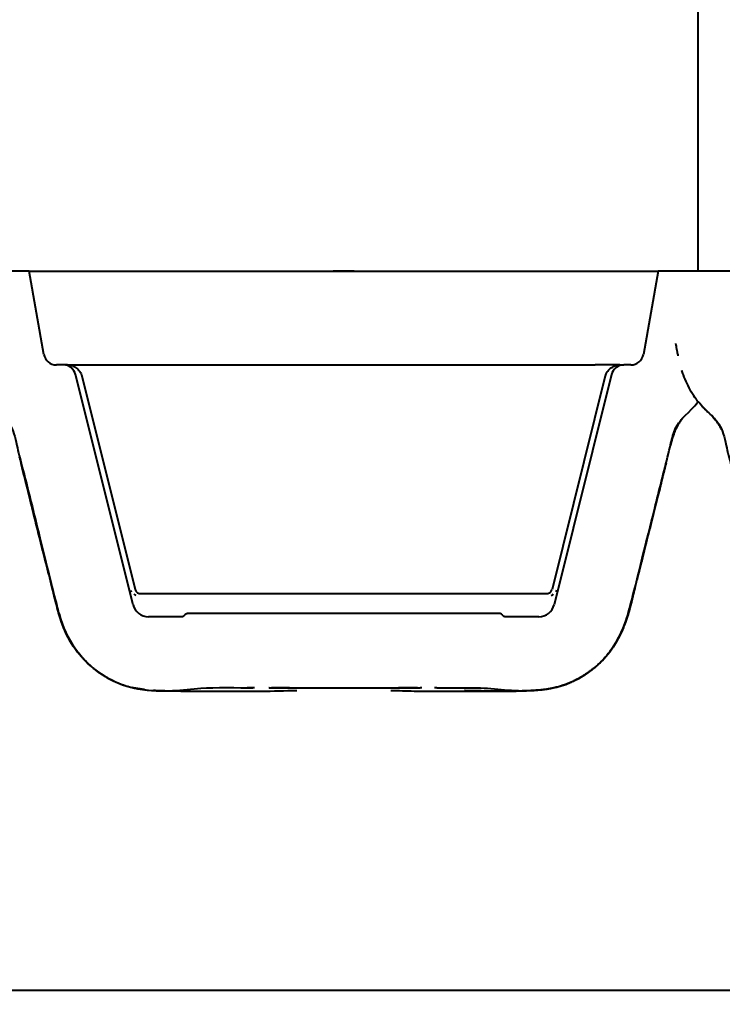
# Model space of a CAD drawing. Header units: millimetres. Extents: x 0 to 1486, y 0 to 1051.
# Drawn here: x 817.08 to 850.29, y 505.32 to 551.23 of the extents above; entities that cross this region are included whole.
import ezdxf

# ---------------------------------------------------------------- set-up
doc = ezdxf.new("R2010")
doc.units = ezdxf.units.MM
doc.header["$LTSCALE"] = 1.25
for name, color, linetype, lineweight, true_color in [('Bemaßungen(DIN)', 7, 'Continuous', 5, 0x262659), ('Schraffur', 7, 'Continuous', 9, 0x1e1e47), ('Sichtbare Kanten(DIN)', 7, 'Continuous', 25, 0x262659)]:
    doc.layers.add(name, color=color, linetype=linetype, lineweight=lineweight, true_color=true_color)
doc.styles.add('Aktuell-DINGroßer Text', font='arial.ttf')
doc.dimstyles.new('STANDARD-DIN', dxfattribs={"dimscale": 1.25, "dimtxt": 5.25, "dimasz": 2.5, "dimexe": 3.175, "dimexo": 0, "dimgap": 0.8, "dimtad": 1, "dimrnd": 1e-08, "dimtxsty": 'Aktuell-DINGroßer Text', "dimcen": 0.09, "dimdle": 10, "dimclrd": 256, "dimclre": 256, "dimclrt": 256, "dimazin": 2, "dimtfac": 0.666667, "dimtmove": 0, "dimatfit": 3, "dimfxl": 1, "dimtolj": 1, "dimlwd": 25, "dimlwe": 25, "dimarcsym": 0})

# ---------------------------------------------------------------- blocks, each defined once
blk = doc.blocks.new('*D133')
at = {"layer": 'Bemaßungen(DIN)', "color": 250, "linetype": 'Continuous', "lineweight": 25, "true_color": 0x3f3f3f, "transparency": 16777216}
for p, q in [((713.138, 539.324), (713.138, 593.293)), ((849.138, 539.324), (849.138, 593.293)), ((716.263, 589.324), (846.013, 589.324))]:
    blk.add_line(p, q, dxfattribs=at)
at = {"layer": 'Bemaßungen(DIN)', "color": 250, "linetype": 'Continuous', "true_color": 0x3f3f3f, "transparency": 16777216}
for points in [[(716.263, 589.845), (716.263, 588.803), (713.138, 589.324)], [(846.013, 589.845), (846.013, 588.803), (849.138, 589.324)]]:
    blk.add_solid(points, dxfattribs=at)
at = {"layer": 'Defpoints', "color": 0, "linetype": 'Continuous', "transparency": 16777216}
for p in [(849.138, 589.324), (713.138, 539.324), (849.138, 539.324)]:
    blk.add_point(p, dxfattribs=at)
at = {"layer": 'Bemaßungen(DIN)', "color": 179, "linetype": 'Continuous', "lineweight": 25, "true_color": 0x262659, "transparency": 16777216, "insert": (774.2, 597.03), "char_height": 6.5625, "attachment_point": 1, "style": 'Aktuell-DINGroßer Text'}
blk.add_mtext('\\A1;136', dxfattribs=at)
blk = doc.blocks.new('*D134')
at = {"layer": 'Bemaßungen(DIN)', "color": 250, "linetype": 'Continuous', "lineweight": 25, "true_color": 0x3f3f3f, "transparency": 16777216}
for p, q in [((849.138, 539.324), (849.138, 593.293)), ((985.138, 539.324), (985.138, 593.293)), ((852.263, 589.324), (982.013, 589.324))]:
    blk.add_line(p, q, dxfattribs=at)
at = {"layer": 'Bemaßungen(DIN)', "color": 250, "linetype": 'Continuous', "true_color": 0x3f3f3f, "transparency": 16777216}
for points in [[(852.263, 589.845), (852.263, 588.803), (849.138, 589.324)], [(982.013, 589.845), (982.013, 588.803), (985.138, 589.324)]]:
    blk.add_solid(points, dxfattribs=at)
at = {"layer": 'Defpoints', "color": 0, "linetype": 'Continuous', "transparency": 16777216}
for p in [(985.138, 589.324), (849.138, 539.324), (985.138, 539.324)]:
    blk.add_point(p, dxfattribs=at)
at = {"layer": 'Bemaßungen(DIN)', "color": 179, "linetype": 'Continuous', "lineweight": 25, "true_color": 0x262659, "transparency": 16777216, "insert": (910.2, 597.03), "char_height": 6.5625, "attachment_point": 1, "style": 'Aktuell-DINGroßer Text'}
blk.add_mtext('\\A1;136', dxfattribs=at)

msp = doc.modelspace()

# ---------------------------------------------------------------- hatches: boundary and pattern name
at = {"layer": 'Schraffur'}
h = msp.add_hatch(dxfattribs=at)
h.set_pattern_fill('ANSI31', color=256, scale=31.75, style=0)
h.set_pattern_definition([(45, (0, 0), (-2.80633, 2.80633), [])])
h.paths.add_polyline_path([(832.288, 539.324), (832.488, 539.324), (832.488, 539.329), (832.288, 539.329)])

# ---------------------------------------------------------------- linework, layer by layer
at = {"layer": 'Sichtbare Kanten(DIN)'}
for p, q in [((817.538, 539.324), (813.738, 539.324)), ((817.538, 539.324), (818.326, 539.324)), ((818.232, 535.39), (817.538, 539.324)), ((818.326, 539.324), (832.238, 539.324)), ((832.888, 539.334), (831.888, 539.334)), ((831.888, 539.324), (831.888, 539.334)), ((832.238, 539.329), (832.288, 539.329)), ((832.238, 539.324), (832.238, 539.329)), ((832.288, 539.324), (832.238, 539.324)), ((832.488, 539.329), (832.288, 539.329)), ((832.288, 539.329), (832.288, 539.324)), ((832.288, 539.324), (832.488, 539.324)), ((832.488, 539.329), (832.538, 539.329)), ((832.488, 539.324), (832.488, 539.329)), ((832.538, 539.324), (832.488, 539.324)), ((832.538, 539.324), (832.538, 539.329)), ((832.538, 539.324), (846.45, 539.324)), ((832.888, 539.324), (832.888, 539.334)), ((846.45, 539.324), (847.238, 539.324)), ((847.238, 539.324), (846.545, 535.39)), ((851.038, 539.324), (847.238, 539.324)), ((819.151, 534.894), (818.823, 534.894)), ((819.348, 534.894), (819.151, 534.894)), ((819.348, 534.894), (820.509, 534.894)), ((819.348, 534.894), (819.348, 534.894)), ((820.509, 534.894), (844.267, 534.894)), ((845.429, 534.894), (844.267, 534.894)), ((845.429, 534.894), (845.428, 534.894)), ((845.429, 534.894), (845.626, 534.894)), ((845.954, 534.894), (845.626, 534.894)), ((822.445, 523.562), (819.733, 534.439)), ((820.028, 534.379), (822.545, 524.283)), ((844.749, 534.379), (842.232, 524.283)), ((845.044, 534.439), (842.332, 523.562)), ((822.287, 524.194), (822.387, 524.219)), ((842.489, 524.194), (842.389, 524.219)), ((822.787, 524.094), (841.989, 524.094)), ((824.768, 522.994), (823.172, 522.994)), ((839.741, 523.144), (825.036, 523.144)), ((841.604, 522.994), (840.009, 522.994)), ((908.039, 505.324), (791.238, 505.324))]:
    msp.add_line(p, q, dxfattribs=at)
for centre, radius, start, end in [((818.823, 535.494), 0.6, 190, 270), ((845.954, 535.494), 0.6, 270, 350), ((819.151, 534.294), 0.6, 14, 90), ((845.626, 534.294), 0.6, 90, 166), ((823.172, 523.744), 0.75, 194, 270), ((841.604, 523.744), 0.75, 270, 346)]:
    msp.add_arc(centre, radius, start, end, dxfattribs=at)
for centre, major_axis, start_param, end_param in [((822.577, 524.226), (-0.103, 0.228), 1.992369, 2.529584), ((842.199, 524.226), (0.103, 0.228), 3.753602, 4.290815)]:
    msp.add_ellipse(centre, major_axis=major_axis, ratio=0.641959, start_param=start_param, end_param=end_param, dxfattribs=at)
for points, knots in [([(848.191, 535.324), (848.178, 535.386), (848.167, 535.442), (848.138, 535.59), (848.122, 535.676), (848.098, 535.81), (848.093, 535.838), (848.086, 535.877), (848.084, 535.888), (848.082, 535.901), (848.081, 535.903), (848.081, 535.905), (848.081, 535.906), (848.081, 535.906), (848.081, 535.906), (848.081, 535.906)], [8.2810042, 8.2810042, 8.2810042, 8.2810042, 8.319113, 8.319113, 8.3865511, 8.3865511, 8.4033551, 8.4033551, 8.409655, 8.409655, 8.4108362, 8.4108362, 8.4109566, 8.4109566, 8.4109867, 8.4109867, 8.4109867, 8.4109867]), ([(819.348, 534.894), (819.417, 534.894), (819.486, 534.884), (819.616, 534.843), (819.677, 534.813), (819.789, 534.735), (819.84, 534.687), (819.939, 534.57), (819.987, 534.498), (820.02, 534.406), (820.024, 534.393), (820.028, 534.379)], [0, 0, 0, 0, 0.0206505, 0.0206505, 0.04066916, 0.04066916, 0.06156667, 0.06156667, 0.08663742, 0.08663742, 0.09083953, 0.09083953, 0.09083953, 0.09083953]), ([(844.749, 534.379), (844.757, 534.414), (844.771, 534.447), (844.808, 534.52), (844.833, 534.558), (844.907, 534.658), (844.964, 534.715), (845.095, 534.812), (845.173, 534.851), (845.311, 534.887), (845.37, 534.894), (845.428, 534.894)], [0.00000111, 0.00000111, 0.00000111, 0.00000111, 0.01070815, 0.01070815, 0.02441214, 0.02441214, 0.04800203, 0.04800203, 0.07335574, 0.07335574, 0.09085667, 0.09085667, 0.09085667, 0.09085667]), ([(849.13, 533.158), (849.102, 533.193), (849.073, 533.23), (848.883, 533.486), (848.728, 533.759), (848.551, 534.14), (848.49, 534.283), (848.422, 534.47), (848.41, 534.504), (848.388, 534.569), (848.378, 534.599), (848.368, 534.631), (848.367, 534.631), (848.367, 534.632), (848.367, 534.632), (848.367, 534.632), (848.367, 534.632), (848.367, 534.632), (848.367, 534.632), (848.367, 534.632), (848.367, 534.632), (848.367, 534.632)], [6.5142179, 6.5142179, 6.5142179, 6.5142179, 6.571912, 6.571912, 6.8763125, 6.8763125, 7.0272171, 7.0272171, 7.0627954, 7.0627954, 7.0894853, 7.0894853, 7.089798, 7.089798, 7.0899186, 7.0899186, 7.0899488, 7.0899488, 7.0899639, 7.0899639, 7.0899746, 7.0899746, 7.0899746, 7.0899746]), ([(815.641, 533.164), (815.824, 532.938), (815.993, 532.77), (816.306, 532.458), (816.474, 532.287), (816.8, 531.797), (816.866, 531.506), (817.023, 530.776), (817.101, 530.466), (817.487, 529.019), (817.76, 527.872), (818.736, 523.906), (818.86, 523.432), (819.14, 522.488), (819.364, 521.978), (820.032, 521.034), (820.468, 520.593), (821.681, 519.808), (822.283, 519.66), (823.888, 519.376), (824.813, 519.555), (826.296, 519.662), (827.441, 519.636), (828.104, 519.637)], [-4.9801344, -4.9801344, -4.9801344, -4.9801344, -4.977648, -4.977648, -4.9747138, -4.9747138, -4.9702324, -4.9702324, -4.9668738, -4.9668738, -4.9544858, -4.9544858, -4.9239441, -4.9239441, -4.8567962, -4.8567962, -4.7928365, -4.7928365, -4.7144891, -4.7144891, -4.4611156, -4.4611156, -4.2614437, -4.2614437, -4.2614437, -4.2614437]), ([(836.791, 519.637), (836.803, 519.637), (836.815, 519.637), (838.164, 519.637), (838.587, 519.644), (839.902, 519.576), (840.685, 519.417), (842.413, 519.619), (842.948, 519.775), (843.829, 520.268), (844.333, 520.601), (845.286, 521.709), (845.568, 522.369), (845.918, 523.377), (846.221, 524.657), (847.002, 527.809), (847.098, 528.182), (847.417, 529.461), (847.642, 530.324), (847.903, 531.437), (847.966, 531.68), (848.316, 532.415), (848.694, 532.6), (849.141, 533.164)], [-3.609915, -3.609915, -3.609915, -3.609915, -3.606126, -3.606126, -3.199997, -3.199997, -2.373221, -2.373221, -1.869336, -1.869336, -1.562938, -1.562938, -1.210807, -1.210807, -0.800152, -0.800152, -0.642527, -0.642527, -0.31323, -0.31323, -0.220499, -0.220499, -0.002297, -0.002297, -0.002297, -0.002297]), ([(849.087, 533.088), (849.07, 533.068), (849.035, 533.028), (848.984, 532.971), (848.969, 532.956), (848.869, 532.851), (848.85, 532.832), (848.821, 532.803), (848.818, 532.8), (848.81, 532.791)], [0, 0, 0, 0, 0.095162, 0.095162, 0.273817, 0.273817, 0.809889, 0.809889, 1.094998, 1.094998, 1.094998, 1.094998]), ([(849.14, 533.152), (849.14, 533.152), (849.14, 533.152), (849.141, 533.158), (849.141, 533.163), (849.141, 533.164)], [12.2755912, 12.2755912, 12.2755912, 12.2755912, 12.3506052, 12.3506052, 12.9651303, 12.9651303, 12.9651303, 12.9651303]), ([(849.141, 533.164), (849.324, 532.938), (849.493, 532.77), (849.806, 532.458), (849.974, 532.287), (850.3, 531.797), (850.366, 531.506), (850.523, 530.776), (850.601, 530.466), (850.987, 529.019), (851.26, 527.872), (852.236, 523.906), (852.36, 523.432), (852.64, 522.488), (852.864, 521.978), (853.532, 521.034), (853.968, 520.593), (855.181, 519.808), (855.783, 519.66), (857.388, 519.376), (858.313, 519.555), (859.796, 519.662), (860.941, 519.636), (861.604, 519.637)], [-4.9801344, -4.9801344, -4.9801344, -4.9801344, -4.977648, -4.977648, -4.9747138, -4.9747138, -4.9702324, -4.9702324, -4.9668738, -4.9668738, -4.9544858, -4.9544858, -4.9239441, -4.9239441, -4.8567962, -4.8567962, -4.7928365, -4.7928365, -4.7144892, -4.7144892, -4.4611157, -4.4611157, -4.2614437, -4.2614437, -4.2614437, -4.2614437]), ([(849.606, 532.657), (849.569, 532.694), (849.462, 532.801), (849.389, 532.875), (849.356, 532.906), (849.281, 532.988)], [0, 0, 0, 0, 0.830661, 0.830661, 1.095169, 1.095169, 1.095169, 1.095169]), ([(850.138, 532.038), (850.033, 532.231), (849.906, 532.377), (849.619, 532.656), (849.533, 532.734), (849.448, 532.817)], [5.4507256, 5.4507256, 5.4507256, 5.4507256, 5.8297629, 5.8297629, 5.9975378, 5.9975378, 5.9975378, 5.9975378]), ([(848.362, 532.333), (848.343, 532.307), (848.323, 532.281), (848.272, 532.208), (848.239, 532.158), (848.164, 532.032), (848.121, 531.951), (848.045, 531.789), (848.011, 531.707), (847.939, 531.515), (847.903, 531.403), (847.864, 531.261), (847.855, 531.23), (847.848, 531.2)], [12.2833561, 12.2833561, 12.2833561, 12.2833561, 12.29975, 12.29975, 12.3234645, 12.3234645, 12.3524494, 12.3524494, 12.3787583, 12.3787583, 12.4139625, 12.4139625, 12.4236431, 12.4236431, 12.4236431, 12.4236431]), ([(848.212, 532.143), (848.124, 532.005), (848.039, 531.83), (847.924, 531.482), (847.893, 531.374), (847.862, 531.26)], [0.20660646, 0.20660646, 0.20660646, 0.20660646, 0.26852566, 0.26852566, 0.29282871, 0.29282871, 0.29282871, 0.29282871]), ([(850.175, 531.973), (850.175, 531.973), (850.16, 532.001), (850.152, 532.015), (850.149, 532.02), (850.149, 532.02)], [0.5841657, 0.5841657, 0.5841657, 0.5841657, 0.9671871, 0.9671871, 1.0655927, 1.0655927, 1.0655927, 1.0655927]), ([(848.12, 531.997), (848.12, 531.997), (848.106, 531.97), (848.092, 531.942), (848.089, 531.937), (848.089, 531.937)], [0.0348995, 0.0348995, 0.0348995, 0.0348995, 0.5477265, 0.5477265, 0.6016797, 0.6016797, 0.6016797, 0.6016797]), ([(850.243, 531.826), (850.243, 531.826), (850.243, 531.827), (850.237, 531.84), (850.223, 531.874), (850.192, 531.94), (850.184, 531.955), (850.176, 531.972), (850.174, 531.976), (850.172, 531.979)], [0.2897844, 0.2897844, 0.2897844, 0.2897844, 0.2976946, 0.2976946, 0.3418645, 0.3418645, 0.4055819, 0.4055819, 0.4342417, 0.4342417, 0.4342417, 0.4342417]), ([(847.868, 531.284), (847.868, 531.284), (847.841, 531.174), (847.827, 531.113), (847.838, 531.161), (847.835, 531.148), (847.817, 531.068), (847.817, 531.068)], [8.4279959, 8.4279959, 8.4279959, 8.4279959, 8.596289, 8.596289, 8.757303, 8.757303, 8.9450365, 8.9450365, 8.9450365, 8.9450365]), ([(847.891, 531.365), (847.891, 531.365), (847.887, 531.351), (847.873, 531.301), (847.869, 531.284), (847.859, 531.245), (847.849, 531.206), (847.842, 531.178)], [7.9683809, 7.9683809, 7.9683809, 7.9683809, 8.0032187, 8.0032187, 8.0695113, 8.0695113, 8.1563174, 8.1563174, 8.1563174, 8.1563174]), ([(820.848, 520.347), (820.609, 520.516), (820.379, 520.71), (819.572, 521.543), (819.292, 522.157), (818.928, 523.072), (818.785, 523.724), (818.484, 524.934), (818.402, 525.243), (818.195, 526.068), (818.121, 526.372), (817.952, 527.052), (817.877, 527.351), (817.632, 528.332), (817.622, 528.38), (817.312, 529.624), (817.243, 529.898), (817.118, 530.41), (817.1, 530.485), (817.082, 530.556)], [2.066579, 2.066579, 2.066579, 2.066579, 2.211061, 2.211061, 2.615188, 2.615188, 3.347155, 3.347155, 3.690542, 3.690542, 3.933488, 3.933488, 4.127035, 4.127035, 4.58885, 4.58885, 4.841222, 4.841222, 4.887499, 4.887499, 4.887499, 4.887499]), ([(817.222, 530.011), (817.208, 530.065), (817.196, 530.112), (817.17, 530.209), (817.159, 530.251), (817.153, 530.276), (817.152, 530.279), (817.152, 530.279)], [7.12907371, 7.12907371, 7.12907371, 7.12907371, 7.1574542, 7.1574542, 7.20086748, 7.20086748, 7.21623387, 7.21623387, 7.21623387, 7.21623387]), ([(847.617, 530.255), (847.609, 530.224), (847.601, 530.191), (847.573, 530.076), (847.55, 529.985), (847.508, 529.815), (847.487, 529.733), (847.423, 529.478), (847.38, 529.305), (847.251, 528.794), (847.168, 528.459), (847, 527.782), (846.913, 527.434), (846.567, 526.047), (846.305, 525.015), (845.957, 523.575), (845.854, 523.178), (845.587, 522.416), (845.42, 522.047), (845.055, 521.455), (844.874, 521.215), (844.522, 520.836), (844.357, 520.684), (844.151, 520.517), (844.111, 520.486), (844.05, 520.44), (844.027, 520.423), (843.981, 520.389), (843.958, 520.373), (843.922, 520.347), (843.908, 520.337), (843.877, 520.316), (843.863, 520.306), (843.822, 520.279), (843.806, 520.268), (843.761, 520.238), (843.745, 520.228), (843.709, 520.205), (843.7, 520.2), (843.671, 520.182), (843.648, 520.167), (843.602, 520.14), (843.579, 520.126), (843.517, 520.09), (843.477, 520.068), (843.343, 519.995), (843.248, 519.948), (842.902, 519.793), (842.648, 519.709), (842.251, 519.615), (842.111, 519.588), (841.787, 519.538), (841.605, 519.52), (841.332, 519.502), (841.232, 519.497), (841.13, 519.493)], [4.08157, 4.08157, 4.08157, 4.08157, 4.093286, 4.093286, 4.121328, 4.121328, 4.146354, 4.146354, 4.20029, 4.20029, 4.304546, 4.304546, 4.412182, 4.412182, 4.734616, 4.734616, 4.857162, 4.857162, 4.977617, 4.977617, 5.067065, 5.067065, 5.132843, 5.132843, 5.148528, 5.148528, 5.15859, 5.15859, 5.171509, 5.171509, 5.184616, 5.184616, 5.205706, 5.205706, 5.256909, 5.256909, 5.277506, 5.277506, 5.283278, 5.283278, 5.293293, 5.293293, 5.301667, 5.301667, 5.315844, 5.315844, 5.347913, 5.347913, 5.430698, 5.430698, 5.473282, 5.473282, 5.528841, 5.528841, 5.560514, 5.560514, 5.560514, 5.560514]), ([(847.594, 530.166), (847.593, 530.164), (847.593, 530.162), (847.583, 530.122), (847.571, 530.076), (847.55, 529.992), (847.542, 529.959), (847.522, 529.881), (847.51, 529.832), (847.487, 529.744), (847.477, 529.703), (847.452, 529.602), (847.437, 529.541), (847.394, 529.368), (847.366, 529.258), (847.309, 529.026), (847.277, 528.9), (847.246, 528.774)], [1.5704608, 1.5704608, 1.5704608, 1.5704608, 1.5714809, 1.5714809, 1.5942964, 1.5942964, 1.6062892, 1.6062892, 1.6213371, 1.6213371, 1.6337847, 1.6337847, 1.6529302, 1.6529302, 1.689707, 1.689707, 1.7289509, 1.7289509, 1.7289509, 1.7289509]), ([(820.597, 520.542), (820.551, 520.579), (820.505, 520.618), (820.34, 520.761), (820.224, 520.872), (819.845, 521.275), (819.609, 521.599), (819.183, 522.376), (819.025, 522.842), (818.784, 523.711), (818.691, 524.117), (818.425, 525.19), (818.252, 525.864), (817.911, 527.246), (817.734, 527.947), (817.514, 528.834), (817.469, 529.014), (817.378, 529.383), (817.331, 529.575), (817.253, 529.886), (817.222, 530.006), (817.195, 530.115)], [1.956144, 1.956144, 1.956144, 1.956144, 1.974142, 1.974142, 2.021994, 2.021994, 2.140247, 2.140247, 2.287638, 2.287638, 2.412187, 2.412187, 2.621434, 2.621434, 2.841051, 2.841051, 2.896504, 2.896504, 2.955196, 2.955196, 2.993506, 2.993506, 2.993506, 2.993506]), ([(820.493, 520.629), (820.476, 520.644), (820.457, 520.66), (820.404, 520.708), (820.387, 520.724), (820.349, 520.758), (820.333, 520.773), (820.293, 520.811), (820.269, 520.834), (820.225, 520.878), (820.208, 520.895), (820.174, 520.93), (820.155, 520.949), (820.117, 520.989), (820.098, 521.01), (820.041, 521.072), (820.005, 521.113), (819.906, 521.23), (819.847, 521.303), (819.703, 521.494), (819.623, 521.61), (819.516, 521.785), (819.49, 521.829), (819.41, 521.97), (819.356, 522.073), (819.26, 522.275), (819.215, 522.377), (819.05, 522.788), (818.952, 523.106), (818.831, 523.557), (818.796, 523.695), (818.732, 523.958), (818.701, 524.086), (818.643, 524.325), (818.612, 524.45), (818.538, 524.743), (818.495, 524.913), (818.353, 525.477), (818.254, 525.871), (818.113, 526.438), (818.071, 526.61), (817.992, 526.93), (817.955, 527.079), (817.895, 527.323), (817.871, 527.417), (817.815, 527.64), (817.784, 527.765), (817.729, 527.981), (817.706, 528.072), (817.665, 528.231), (817.648, 528.298), (817.617, 528.421), (817.603, 528.477), (817.577, 528.582), (817.565, 528.633), (817.531, 528.768), (817.511, 528.849), (817.454, 529.085), (817.418, 529.238), (817.368, 529.439), (817.362, 529.463), (817.353, 529.501), (817.35, 529.515), (817.343, 529.541), (817.34, 529.555), (817.33, 529.594), (817.324, 529.618), (817.308, 529.682), (817.299, 529.718), (817.274, 529.815), (817.261, 529.863), (817.238, 529.952), (817.228, 529.988), (817.215, 530.04), (817.21, 530.056), (817.209, 530.061)], [0, 0, 0, 0, 0.082924, 0.082924, 0.113058, 0.113058, 0.130031, 0.130031, 0.146789, 0.146789, 0.155138, 0.155138, 0.163507, 0.163507, 0.171886, 0.171886, 0.188731, 0.188731, 0.222119, 0.222119, 0.275287, 0.275287, 0.292074, 0.292074, 0.325981, 0.325981, 0.359154, 0.359154, 0.459188, 0.459188, 0.501882, 0.501882, 0.540647, 0.540647, 0.579251, 0.579251, 0.631571, 0.631571, 0.753978, 0.753978, 0.807055, 0.807055, 0.85353, 0.85353, 0.882297, 0.882297, 0.924167, 0.924167, 0.955494, 0.955494, 0.976871, 0.976871, 0.993705, 0.993705, 1.01053, 1.01053, 1.043767, 1.043767, 1.103749, 1.103749, 1.111418, 1.111418, 1.115585, 1.115585, 1.119757, 1.119757, 1.128196, 1.128196, 1.144983, 1.144983, 1.178506, 1.178506, 1.21889, 1.21889, 1.258056, 1.258056, 1.258056, 1.258056]), ([(847.369, 529.243), (847.36, 529.206), (847.351, 529.169), (847.309, 528.999), (847.274, 528.863), (847.241, 528.731)], [0.92272042, 0.92272042, 0.92272042, 0.92272042, 0.93418187, 0.93418187, 0.9755324, 0.9755324, 0.9755324, 0.9755324]), ([(847.162, 528.438), (847.154, 528.407), (847.147, 528.377), (847.097, 528.179), (847.056, 528.012), (846.962, 527.639), (846.91, 527.432), (846.76, 526.828), (846.662, 526.43), (846.478, 525.686), (846.389, 525.336), (846.252, 524.799), (846.204, 524.61), (846.098, 524.175), (846.038, 523.918), (845.88, 523.29), (845.771, 522.917), (845.551, 522.358), (845.46, 522.158), (845.237, 521.743), (845.102, 521.531), (844.951, 521.332)], [1.7638097, 1.7638097, 1.7638097, 1.7638097, 1.7734022, 1.7734022, 1.8267571, 1.8267571, 1.8905092, 1.8905092, 2.0134243, 2.0134243, 2.1214921, 2.1214921, 2.1800104, 2.1800104, 2.2581031, 2.2581031, 2.3744723, 2.3744723, 2.4396513, 2.4396513, 2.5160889, 2.5160889, 2.5160889, 2.5160889]), ([(822.545, 524.283), (822.551, 524.257), (822.562, 524.232), (822.591, 524.187), (822.609, 524.167), (822.65, 524.133), (822.673, 524.12), (822.723, 524.101), (822.75, 524.095), (822.78, 524.094), (822.784, 524.094), (822.787, 524.094)], [0, 0, 0, 0, 0.0080009, 0.0080009, 0.01597702, 0.01597702, 0.02393362, 0.02393362, 0.03189668, 0.03189668, 0.03302102, 0.03302102, 0.03302102, 0.03302102]), ([(841.989, 524.094), (842.016, 524.094), (842.043, 524.098), (842.093, 524.115), (842.117, 524.128), (842.16, 524.159), (842.179, 524.179), (842.209, 524.223), (842.221, 524.247), (842.23, 524.276), (842.231, 524.28), (842.232, 524.283)], [0, 0, 0, 0, 0.00800071, 0.00800071, 0.01597675, 0.01597675, 0.02393328, 0.02393328, 0.03189641, 0.03189641, 0.03302102, 0.03302102, 0.03302102, 0.03302102]), ([(824.845, 523.03), (824.84, 523.023), (824.834, 523.018), (824.821, 523.008), (824.814, 523.004), (824.793, 522.996), (824.78, 522.994), (824.768, 522.994)], [-0.008074781, -0.008074781, -0.008074781, -0.008074781, -0.005897965, -0.005897965, -0.003720861, -0.003720861, -0.000004968, -0.000004968, -0.000004968, -0.000004968]), ([(824.881, 523.072), (824.875, 523.065), (824.869, 523.058), (824.857, 523.044), (824.851, 523.037), (824.845, 523.03)], [-0.005590274, -0.005590274, -0.005590274, -0.005590274, -0.002793493, -0.002793493, 0, 0, 0, 0]), ([(825.036, 523.144), (825.019, 523.144), (825.003, 523.142), (824.971, 523.134), (824.956, 523.128), (824.917, 523.108), (824.897, 523.091), (824.881, 523.072)], [-0.01603852, -0.01603852, -0.01603852, -0.01603852, -0.01167072, -0.01167072, -0.00732242, -0.00732242, -0.00000058, -0.00000058, -0.00000058, -0.00000058]), ([(839.895, 523.072), (839.885, 523.085), (839.873, 523.096), (839.847, 523.115), (839.833, 523.123), (839.792, 523.139), (839.766, 523.144), (839.741, 523.144)], [-0.01614553, -0.01614553, -0.01614553, -0.01614553, -0.01179334, -0.01179334, -0.00744309, -0.00744309, -0.00000054, -0.00000054, -0.00000054, -0.00000054]), ([(839.931, 523.03), (839.925, 523.037), (839.919, 523.044), (839.907, 523.058), (839.901, 523.065), (839.895, 523.072)], [-0.005625768, -0.005625768, -0.005625768, -0.005625768, -0.002811066, -0.002811066, -0.000011436, -0.000011436, -0.000011436, -0.000011436]), ([(840.009, 522.994), (840.001, 522.994), (839.993, 522.995), (839.977, 522.999), (839.969, 523.002), (839.95, 523.012), (839.939, 523.02), (839.931, 523.03)], [-0.007980929, -0.007980929, -0.007980929, -0.007980929, -0.005820159, -0.005820159, -0.003652784, -0.003652784, 0, 0, 0, 0]), ([(844.426, 520.754), (844.41, 520.74), (844.395, 520.726), (844.266, 520.61), (844.144, 520.511), (844.013, 520.413), (843.984, 520.392), (843.947, 520.366), (843.937, 520.358), (843.923, 520.348), (843.919, 520.346), (843.919, 520.346)], [2.599478, 2.599478, 2.599478, 2.599478, 2.6072531, 2.6072531, 2.665146, 2.665146, 2.6924007, 2.6924007, 2.7168587, 2.7168587, 2.7443779, 2.7443779, 2.7443779, 2.7443779]), ([(830.184, 519.499), (829.617, 519.479), (829.049, 519.466), (828.197, 519.46), (827.889, 519.458), (827.086, 519.46), (826.59, 519.462), (825.479, 519.464), (824.859, 519.466), (823.673, 519.474), (823.102, 519.491), (822.401, 519.635), (822.253, 519.672), (821.954, 519.765), (821.799, 519.824), (821.546, 519.935), (821.437, 519.989), (821.168, 520.135), (821.008, 520.234), (820.849, 520.347)], [1.4168283, 1.4168283, 1.4168283, 1.4168283, 1.5869388, 1.5869388, 1.6837553, 1.6837553, 1.8308067, 1.8308067, 2.0171283, 2.0171283, 2.1865095, 2.1865095, 2.2319207, 2.2319207, 2.2809947, 2.2809947, 2.3235454, 2.3235454, 2.3860442, 2.3860442, 2.3860442, 2.3860442]), ([(821.41, 520.011), (821.374, 520.029), (821.337, 520.049), (821.293, 520.073), (821.28, 520.08), (821.261, 520.091), (821.253, 520.096), (821.237, 520.105), (821.232, 520.107), (821.229, 520.109), (821.229, 520.109), (821.229, 520.109)], [9.1316167, 9.1316167, 9.1316167, 9.1316167, 9.14407385, 9.14407385, 9.14984165, 9.14984165, 9.15558119, 9.15558119, 9.16706805, 9.16706805, 9.17289363, 9.17289363, 9.17289363, 9.17289363]), ([(843.971, 520.378), (843.725, 520.201), (843.482, 520.058), (843.158, 519.904), (843.076, 519.867), (842.904, 519.798), (842.814, 519.765), (842.578, 519.689), (842.431, 519.649), (841.947, 519.543), (841.602, 519.505), (840.623, 519.456), (839.985, 519.467), (838.873, 519.463), (838.397, 519.463), (837.563, 519.46), (837.196, 519.459), (836.474, 519.46), (836.106, 519.461), (835.358, 519.473), (834.987, 519.485), (834.617, 519.498)], [0, 0, 0, 0, 0.0973932, 0.0973932, 0.1258286, 0.1258286, 0.1545067, 0.1545067, 0.2000918, 0.2000918, 0.3032903, 0.3032903, 0.4944243, 0.4944243, 0.6370453, 0.6370453, 0.7447838, 0.7447838, 0.8617537, 0.8617537, 0.9733958, 0.9733958, 0.9733958, 0.9733958]), ([(843.578, 520.127), (843.578, 520.127), (843.575, 520.126), (843.557, 520.115), (843.526, 520.097), (843.435, 520.047), (843.402, 520.029), (843.332, 519.992), (843.3, 519.976), (843.237, 519.946), (843.208, 519.932), (843.146, 519.903), (843.113, 519.889), (843.045, 519.86), (843.01, 519.845), (842.938, 519.817), (842.902, 519.803), (842.831, 519.777), (842.796, 519.765), (842.699, 519.733), (842.644, 519.717), (842.545, 519.689), (842.501, 519.677), (842.433, 519.661), (842.41, 519.655), (842.386, 519.649)], [0.3708114, 0.3708114, 0.3708114, 0.3708114, 0.3972629, 0.3972629, 0.4478361, 0.4478361, 0.4703288, 0.4703288, 0.4856297, 0.4856297, 0.4971214, 0.4971214, 0.508623, 0.508623, 0.5201359, 0.5201359, 0.5316648, 0.5316648, 0.5432139, 0.5432139, 0.5666072, 0.5666072, 0.589529, 0.589529, 0.6022754, 0.6022754, 0.6022754, 0.6022754]), ([(821.529, 519.952), (821.529, 519.952), (821.529, 519.952), (821.526, 519.953), (821.507, 519.962), (821.476, 519.977)], [9.36376176, 9.36376176, 9.36376176, 9.36376176, 9.36832137, 9.36832137, 9.41838991, 9.41838991, 9.41838991, 9.41838991]), ([(822.983, 519.547), (822.983, 519.547), (822.983, 519.547), (822.979, 519.548), (822.966, 519.549), (822.937, 519.553), (822.92, 519.555), (822.847, 519.565), (822.778, 519.575), (822.64, 519.597), (822.58, 519.608), (822.477, 519.629), (822.439, 519.637), (822.398, 519.647)], [8.9079195, 8.9079195, 8.9079195, 8.9079195, 8.9095216, 8.9095216, 8.9210465, 8.9210465, 8.9336921, 8.9336921, 8.9717893, 8.9717893, 9.0038066, 9.0038066, 9.0208275, 9.0208275, 9.0208275, 9.0208275]), ([(828.185, 519.633), (828.103, 519.633), (828.028, 519.634), (827.917, 519.636), (827.878, 519.636), (827.841, 519.637)], [0, 0, 0, 0, 0.02691813, 0.02691813, 0.04213871, 0.04213871, 0.04213871, 0.04213871]), ([(828.119, 519.637), (828.114, 519.637), (828.11, 519.637), (828.105, 519.637), (828.104, 519.637), (828.104, 519.637), (828.104, 519.637), (828.104, 519.637)], [0.494115758, 0.494115758, 0.494115758, 0.494115758, 0.498271529, 0.498271529, 0.498321616, 0.498321616, 0.498337857, 0.498337857, 0.498337857, 0.498337857]), ([(828.872, 519.638), (828.872, 519.638), (828.872, 519.638), (828.872, 519.638), (828.872, 519.638), (828.871, 519.638), (828.87, 519.638), (828.868, 519.638), (828.866, 519.638), (828.863, 519.638), (828.862, 519.638), (828.86, 519.638)], [0, 0, 0, 0, 0.000020531, 0.000020531, 0.000047598, 0.000047598, 0.000625037, 0.000625037, 0.002164912, 0.002164912, 0.003273401, 0.003273401, 0.003273401, 0.003273401]), ([(828.872, 519.638), (829.695, 519.638), (830.726, 519.636), (832.908, 519.636), (834.029, 519.636), (835.526, 519.637), (835.785, 519.637), (836, 519.637)], [-4.1919136, -4.1919136, -4.1919136, -4.1919136, -3.9892009, -3.9892009, -3.7752429, -3.7752429, -3.703462, -3.703462, -3.703462, -3.703462]), ([(831.006, 519.622), (830.713, 519.623), (830.422, 519.622), (829.913, 519.624), (829.695, 519.625), (829.401, 519.629), (829.326, 519.63), (829.221, 519.632), (829.19, 519.632), (829.132, 519.633), (829.106, 519.633), (829.06, 519.634), (829.04, 519.635), (829.01, 519.635), (828.999, 519.635), (828.99, 519.635)], [0, 0, 0, 0, 0.0877127, 0.0877127, 0.1534415, 0.1534415, 0.1757556, 0.1757556, 0.1853792, 0.1853792, 0.194232, 0.194232, 0.2031005, 0.2031005, 0.2099218, 0.2099218, 0.2099218, 0.2099218]), ([(829.829, 519.637), (829.754, 519.637), (829.679, 519.637), (829.547, 519.637), (829.488, 519.637), (829.373, 519.637), (829.318, 519.637), (829.263, 519.637)], [2.50463181, 2.50463181, 2.50463181, 2.50463181, 2.52724839, 2.52724839, 2.54466133, 2.54466133, 2.56171243, 2.56171243, 2.56171243, 2.56171243]), ([(835.876, 519.635), (835.876, 519.635), (835.846, 519.635), (835.781, 519.634), (835.757, 519.634), (835.706, 519.634), (835.684, 519.633), (835.635, 519.633), (835.608, 519.632), (835.523, 519.631), (835.461, 519.63), (835.343, 519.629), (835.285, 519.628), (835.059, 519.626), (834.892, 519.625), (834.225, 519.622), (833.712, 519.622), (832.473, 519.623), (831.739, 519.622), (831.006, 519.622)], [1.0869726, 1.0869726, 1.0869726, 1.0869726, 1.1240369, 1.1240369, 1.139494, 1.139494, 1.148342, 1.148342, 1.1572074, 1.1572074, 1.1750895, 1.1750895, 1.1926497, 1.1926497, 1.2437923, 1.2437923, 1.3957713, 1.3957713, 1.6157267, 1.6157267, 1.6157267, 1.6157267]), ([(836.08, 519.637), (836.08, 519.637), (836.07, 519.637), (836.04, 519.637), (836.022, 519.637), (836.001, 519.637), (836.001, 519.637), (836.001, 519.637), (836.001, 519.637), (836.001, 519.637), (836.001, 519.637), (836, 519.637)], [0.95297569, 0.95297569, 0.95297569, 0.95297569, 0.97744718, 0.97744718, 0.99547534, 0.99547534, 0.99563978, 0.99563978, 0.99572191, 0.99572191, 0.99576297, 0.99576297, 0.99576297, 0.99576297]), ([(836.791, 519.637), (836.791, 519.637), (836.791, 519.637), (836.79, 519.637), (836.79, 519.637), (836.79, 519.637), (836.79, 519.637), (836.79, 519.637), (836.79, 519.637), (836.789, 519.637), (836.788, 519.637), (836.778, 519.637), (836.77, 519.637), (836.752, 519.637), (836.743, 519.637), (836.716, 519.637), (836.702, 519.637), (836.684, 519.637), (836.68, 519.637), (836.68, 519.637)], [0, 0, 0, 0, 0.0000191, 0.0000191, 0.00005731, 0.00005731, 0.00013372, 0.00013372, 0.00028655, 0.00028655, 0.00083321, 0.00083321, 0.00666603, 0.00666603, 0.01444543, 0.01444543, 0.03068981, 0.03068981, 0.04598688, 0.04598688, 0.04598688, 0.04598688]), ([(842.386, 519.649), (842.279, 519.625), (842.17, 519.604), (842.087, 519.589), (842.071, 519.587), (842.056, 519.584), (842.053, 519.584), (842.053, 519.584)], [0, 0, 0, 0, 0.05744207, 0.05744207, 0.07398676, 0.07398676, 0.08441126, 0.08441126, 0.08441126, 0.08441126]), ([(842.699, 519.734), (842.699, 519.734), (842.699, 519.734), (842.697, 519.734), (842.672, 519.726), (842.624, 519.712)], [0.35692456, 0.35692456, 0.35692456, 0.35692456, 0.35842872, 0.35842872, 0.41707384, 0.41707384, 0.41707384, 0.41707384]), ([(824.081, 519.481), (824.048, 519.482), (824.014, 519.482), (823.948, 519.483), (823.916, 519.484), (823.83, 519.486), (823.775, 519.488), (823.681, 519.492), (823.64, 519.494), (823.558, 519.498), (823.519, 519.5), (823.457, 519.504), (823.432, 519.506), (823.409, 519.508)], [0, 0, 0, 0, 0.01075249, 0.01075249, 0.02040322, 0.02040322, 0.03655235, 0.03655235, 0.05031192, 0.05031192, 0.06628786, 0.06628786, 0.07713019, 0.07713019, 0.07713019, 0.07713019]), ([(823.651, 519.496), (823.651, 519.496), (823.651, 519.496), (823.649, 519.496), (823.64, 519.497), (823.62, 519.497)], [0.38590046, 0.38590046, 0.38590046, 0.38590046, 0.38989904, 0.38989904, 0.43130363, 0.43130363, 0.43130363, 0.43130363]), ([(824.709, 519.49), (824.709, 519.49), (824.702, 519.49), (824.671, 519.489), (824.644, 519.489), (824.571, 519.487), (824.528, 519.486), (824.408, 519.483), (824.336, 519.482), (824.2, 519.481), (824.143, 519.481), (824.081, 519.481)], [0.4460299, 0.4460299, 0.4460299, 0.4460299, 0.4786749, 0.4786749, 0.5158229, 0.5158229, 0.5451277, 0.5451277, 0.5764071, 0.5764071, 0.5965049, 0.5965049, 0.5965049, 0.5965049]), ([(840.558, 519.483), (840.546, 519.483), (840.535, 519.483), (840.376, 519.482), (840.236, 519.481), (840.027, 519.48), (839.953, 519.479), (839.838, 519.479), (839.798, 519.479), (839.699, 519.478), (839.637, 519.478), (839.535, 519.479), (839.493, 519.479), (839.397, 519.479), (839.345, 519.48), (839.197, 519.481), (839.107, 519.482), (838.847, 519.484), (838.678, 519.486), (838.41, 519.491), (838.305, 519.494), (838.176, 519.498), (838.136, 519.499), (838.098, 519.5), (838.09, 519.501), (838.09, 519.501)], [5.6182342, 5.6182342, 5.6182342, 5.6182342, 5.6216092, 5.6216092, 5.666364, 5.666364, 5.6904037, 5.6904037, 5.7022727, 5.7022727, 5.7203436, 5.7203436, 5.7346564, 5.7346564, 5.7547234, 5.7547234, 5.7943361, 5.7943361, 5.8574511, 5.8574511, 5.8983958, 5.8983958, 5.9237982, 5.9237982, 5.9407826, 5.9407826, 5.9407826, 5.9407826]), ([(840.62, 519.483), (840.538, 519.483), (840.469, 519.484), (840.319, 519.486), (840.249, 519.487), (840.167, 519.489), (840.147, 519.489), (840.147, 519.489)], [0, 0, 0, 0, 0.0363203, 0.0363203, 0.089709, 0.089709, 0.1451359, 0.1451359, 0.1451359, 0.1451359]), ([(841.773, 519.544), (841.773, 519.544), (841.77, 519.544), (841.752, 519.542), (841.731, 519.539), (841.665, 519.532), (841.616, 519.527), (841.505, 519.517), (841.447, 519.513), (841.346, 519.505), (841.301, 519.502), (841.22, 519.498), (841.188, 519.496), (841.126, 519.493), (841.096, 519.492), (841.047, 519.49), (841.028, 519.489), (840.98, 519.487), (840.949, 519.486), (840.891, 519.485), (840.863, 519.484), (840.802, 519.483), (840.77, 519.483), (840.696, 519.483), (840.656, 519.483), (840.62, 519.483)], [0.4281235, 0.4281235, 0.4281235, 0.4281235, 0.4390993, 0.4390993, 0.4597937, 0.4597937, 0.4935078, 0.4935078, 0.5254605, 0.5254605, 0.5494583, 0.5494583, 0.5625716, 0.5625716, 0.572769, 0.572769, 0.5784922, 0.5784922, 0.5874555, 0.5874555, 0.5962079, 0.5962079, 0.6073885, 0.6073885, 0.6236891, 0.6236891, 0.6236891, 0.6236891])]:
    msp.add_open_spline(points, degree=3, knots=knots, dxfattribs=at)
for points in [[(849.14, 533.152), (849.122, 533.13), (849.105, 533.108), (849.087, 533.088)], [(822.545, 524.283), (822.545, 524.283), (822.545, 524.283), (822.545, 524.283)], [(842.232, 524.283), (842.232, 524.283), (842.232, 524.283), (842.232, 524.283)], [(822.787, 524.094), (822.787, 524.094), (822.787, 524.094), (822.787, 524.094)], [(841.989, 524.094), (841.989, 524.094), (841.989, 524.094), (841.989, 524.094)], [(844.382, 520.714), (844.377, 520.71), (844.375, 520.708), (844.375, 520.708)], [(822.235, 519.688), (822.197, 519.698), (822.177, 519.704), (822.177, 519.704)], [(835.678, 519.635), (835.478, 519.637), (835.276, 519.638), (835.076, 519.636)], [(841.223, 519.499), (841.18, 519.497), (841.161, 519.496), (841.161, 519.496)]]:
    msp.add_open_spline(points, degree=3, dxfattribs=at)

# ---------------------------------------------------------------- dimensions: what is measured, and where the dimension line sits
at = {"layer": 'Bemaßungen(DIN)', "color": 250, "linetype": 'Continuous', "lineweight": 25, "true_color": 0x3f3f3f}
for base, p1, p2, picture, middle in [((849.138, 589.324), (713.138, 539.324), (849.138, 539.324), '*D133', (781.138, 589.324)), ((985.138, 589.324), (849.138, 539.324), (985.138, 539.324), '*D134', (917.138, 589.324))]:
    dim = msp.add_linear_dim(base=base, p1=p1, p2=p2, angle=180, dimstyle='STANDARD-DIN', override={"dimgap": 0.8, "dimdec": 2, "dimtol": 0, "dimlim": 0, "dimtp": 0, "dimtm": 0, "dimtdec": 2, "dimtofl": 0, "dimatfit": 1}, dxfattribs=at)
    dim.commit()
    dim.dimension.update_dxf_attribs({"geometry": picture, "text_midpoint": middle, "dimtype": 160})

doc.saveas('drawing.dxf')
